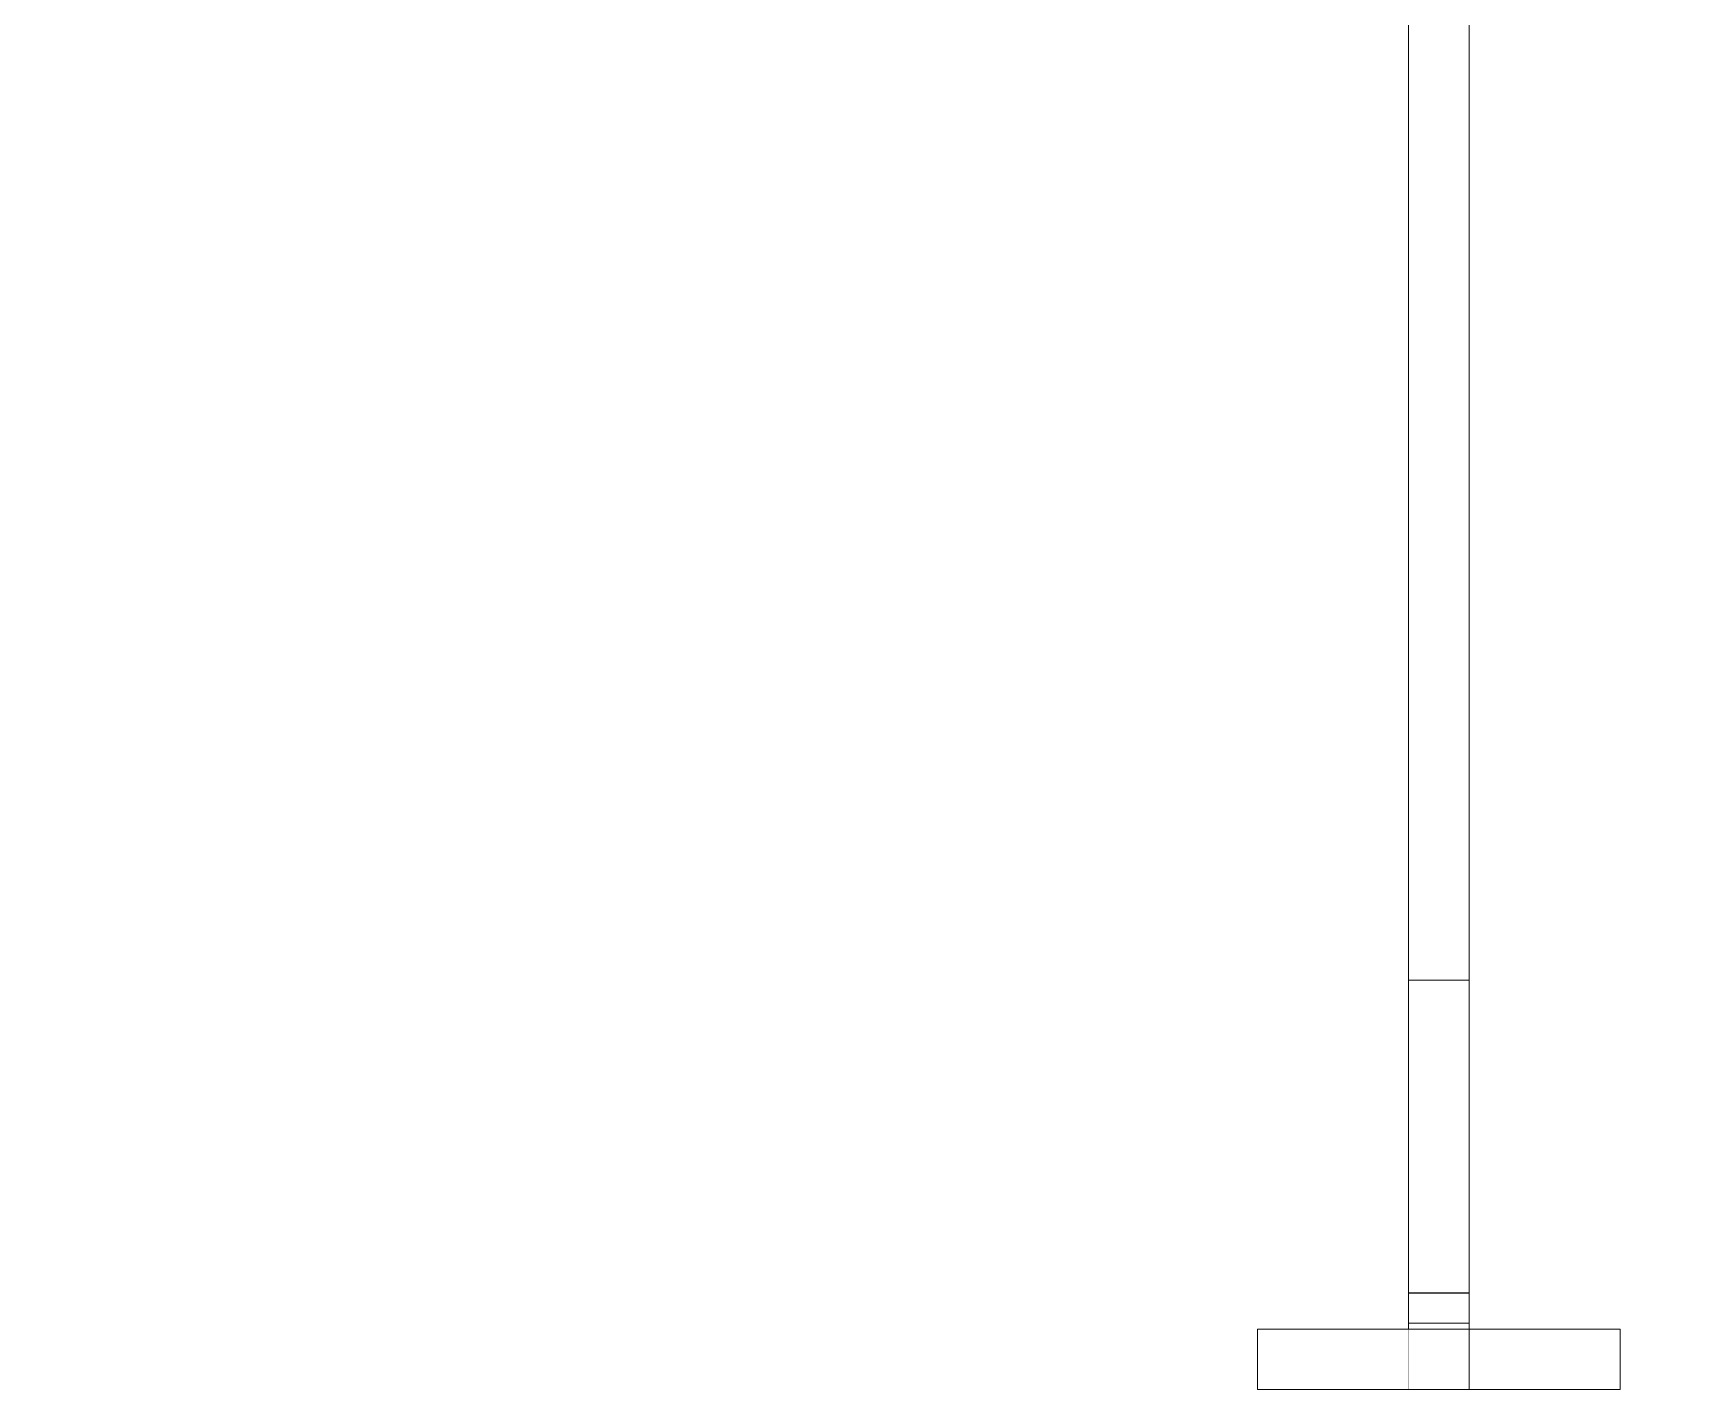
# Model space of a CAD drawing. Header units: millimetres. Extents: x -46169 to 237885, y -84465 to 18123.
# Drawn here: x 113657.2 to 113932.2, y -80952.7 to -80728 of the extents above; entities that cross this region are included whole.
import ezdxf

# ---------------------------------------------------------------- set-up
doc = ezdxf.new("R2010")
doc.units = ezdxf.units.MM
doc.header["$MEASUREMENT"] = 0
doc.linetypes.add('Wipeout_Contour', pattern=[1000, 0, -1000])
doc.layers.add('New_A-20-M_Floor_Slab', color=7, linetype='Continuous')
doc.layers.add('New_A-35-M_FFE_Fixed', color=7, linetype='Continuous')
doc.layers.add('New_A-35-M_FFE_Fixed_Pen_No__1', color=7, linetype='Continuous', lineweight=13)

# ---------------------------------------------------------------- blocks, each defined once
blk = doc.blocks.new('Section Elem_4_2', base_point=(64459.15, -84332.61))
at = {"color": 254, "linetype": 'Wipeout_Contour', "lineweight": 0, "ltscale": 25429937.22512363}
blk.add_wipeout([(110238.31, -80783.86), (110303.02, -80783.86), (110303.02, -80952.86), (110238.31, -80952.86), (110238.31, -80953.11), (121390.86, -80953.11), (121390.86, -80952.86), (121326.16, -80952.86), (121326.16, -80783.86), (121390.86, -80783.86), (121390.86, -80715.11), (121319.73, -80715.11), (121319.73, -80952.36), (121284.73, -80952.36), (121284.73, -80942.36), (121309.73, -80942.36), (121309.73, -80715.11), (121044.73, -80715.11), (121044.73, -80952.36), (121009.73, -80952.36), (121009.73, -80942.36), (121034.73, -80942.36), (121034.73, -80715.11), (120494.73, -80715.11), (120494.73, -80942.36), (120520.23, -80942.36), (120520.23, -80952.36), (120459.23, -80952.36), (120459.23, -80942.36), (120484.73, -80942.36), (120484.73, -80715.11), (119944.73, -80715.11), (119944.73, -80942.36), (119969.73, -80942.36), (119969.73, -80952.36), (119909.73, -80952.36), (119909.73, -80942.36), (119934.73, -80942.36), (119934.73, -80715.11), (119394.73, -80715.11), (119394.73, -80942.36), (119420.23, -80942.36), (119420.23, -80952.36), (119359.23, -80952.36), (119359.23, -80942.36), (119384.73, -80942.36), (119384.73, -80715.11), (118844.73, -80715.11), (118844.73, -80942.36), (118869.73, -80942.36), (118869.73, -80952.36), (118809.73, -80952.36), (118809.73, -80942.36), (118834.73, -80942.36), (118834.73, -80715.11), (118294.73, -80715.11), (118294.73, -80942.36), (118320.23, -80942.36), (118320.23, -80952.36), (118259.23, -80952.36), (118259.23, -80942.36), (118284.73, -80942.36), (118284.73, -80715.11), (117744.73, -80715.11), (117744.73, -80942.36), (117769.73, -80942.36), (117769.73, -80952.36), (117709.73, -80952.36), (117709.73, -80942.36), (117734.73, -80942.36), (117734.73, -80715.11), (117194.73, -80715.11), (117194.73, -80942.36), (117220.23, -80942.36), (117220.23, -80952.36), (117159.73, -80952.36), (117159.73, -80942.36), (117184.73, -80942.36), (117184.73, -80715.11), (116644.73, -80715.11), (116644.73, -80942.36), (116670.23, -80942.36), (116670.23, -80952.36), (116609.23, -80952.36), (116609.23, -80942.36), (116634.73, -80942.36), (116634.73, -80715.11), (116094.73, -80715.11), (116094.73, -80942.36), (116119.73, -80942.36), (116119.73, -80952.36), (116059.73, -80952.36), (116059.73, -80942.36), (116084.73, -80942.36), (116084.73, -80715.11), (115544.73, -80715.11), (115544.73, -80942.36), (115570.23, -80942.36), (115570.23, -80952.36), (115509.23, -80952.36), (115509.23, -80942.36), (115534.73, -80942.36), (115534.73, -80715.11), (114994.73, -80715.11), (114994.73, -80942.36), (115019.73, -80942.36), (115019.73, -80952.36), (114959.73, -80952.36), (114959.73, -80942.36), (114984.73, -80942.36), (114984.73, -80715.11), (114444.73, -80715.11), (114444.73, -80942.36), (114470.23, -80942.36), (114470.23, -80952.36), (114409.23, -80952.36), (114409.23, -80942.36), (114434.73, -80942.36), (114434.73, -80715.11), (113894.73, -80715.11), (113894.73, -80942.36), (113919.73, -80942.36), (113919.73, -80952.36), (113859.73, -80952.36), (113859.73, -80942.36), (113884.73, -80942.36), (113884.73, -80715.11), (113344.73, -80715.11), (113344.73, -80942.36), (113370.23, -80942.36), (113370.23, -80952.36), (113309.73, -80952.36), (113309.73, -80942.36), (113334.73, -80942.36), (113334.73, -80715.11), (112794.73, -80715.11), (112794.73, -80942.36), (112820.23, -80942.36), (112820.23, -80952.36), (112759.73, -80952.36), (112759.73, -80942.36), (112784.73, -80942.36), (112784.73, -80715.11), (112244.73, -80715.11), (112244.73, -80942.36), (112270.23, -80942.36), (112270.23, -80952.36), (112209.73, -80952.36), (112209.73, -80942.36), (112234.73, -80942.36), (112234.73, -80715.11), (111694.73, -80715.11), (111694.73, -80942.36), (111720.23, -80942.36), (111720.23, -80952.36), (111659.73, -80952.36), (111659.73, -80942.36), (111684.73, -80942.36), (111684.73, -80715.11), (111144.73, -80715.11), (111144.73, -80942.36), (111170.23, -80942.36), (111170.23, -80952.36), (111109.23, -80952.36), (111109.23, -80942.36), (111134.73, -80942.36), (111134.73, -80715.11), (110594.73, -80715.11), (110594.73, -80942.36), (110619.73, -80942.36), (110619.73, -80952.36), (110584.73, -80952.36), (110584.73, -80715.11), (110319.73, -80715.11), (110319.73, -80942.36), (110344.73, -80942.36), (110344.73, -80952.36), (110309.73, -80952.36), (110309.73, -80715.11), (110238.31, -80715.11)], dxfattribs=at).dxf.layer = 'New_A-20-M_Floor_Slab'
blk = doc.blocks.new('Section Elem_17_2', base_point=(64459.15, -84332.61))
at = {"color": 254, "linetype": 'Wipeout_Contour', "lineweight": 0, "ltscale": 558489.401111}
blk.add_wipeout([(113884.73, -80884.65), (113894.73, -80884.65), (113894.73, -80651.97), (113884.73, -80651.97)], dxfattribs=at).dxf.layer = 'New_A-35-M_FFE_Fixed'
at = {"color": 254, "linetype": 'Wipeout_Contour', "lineweight": 0, "ltscale": 558794.208612}
blk.add_wipeout([(113884.73, -80904.95), (113894.73, -80904.95), (113894.73, -80895.1), (113884.73, -80895.1)], dxfattribs=at).dxf.layer = 'New_A-35-M_FFE_Fixed'
at = {"color": 254, "linetype": 'Wipeout_Contour', "lineweight": 0, "ltscale": 558879.797425}
blk.add_wipeout([(113894.73, -80936.74), (113884.73, -80936.74), (113884.73, -80937.2), (113894.73, -80937.2)], dxfattribs=at).dxf.layer = 'New_A-35-M_FFE_Fixed'
at = {"color": 254, "linetype": 'Wipeout_Contour', "lineweight": 0, "ltscale": 558944.626711}
blk.add_wipeout([(113884.73, -80952.36), (113919.73, -80952.36), (113919.73, -80942.36), (113884.73, -80942.36)], dxfattribs=at).dxf.layer = 'New_A-35-M_FFE_Fixed'
at = {"layer": 'New_A-35-M_FFE_Fixed_Pen_No__1', "linetype": 'Continuous'}
for q in [(113919.73, -80942.36), (113894.73, -80952.36)]:
    blk.add_line((113919.73, -80952.36), q, dxfattribs=at)
at = {"color": 254, "linetype": 'Wipeout_Contour', "lineweight": 0, "ltscale": 558770.700842}
blk.add_wipeout([(113884.73, -80895.1), (113894.73, -80895.1), (113894.73, -80884.65), (113884.73, -80884.65)], dxfattribs=at).dxf.layer = 'New_A-35-M_FFE_Fixed'
at = {"color": 254, "linetype": 'Wipeout_Contour', "lineweight": 0, "ltscale": 558815.965936}
blk.add_wipeout([(113894.73, -80904.95), (113884.73, -80904.95), (113884.73, -80913.88), (113894.73, -80913.88)], dxfattribs=at).dxf.layer = 'New_A-35-M_FFE_Fixed'
at = {"color": 254, "linetype": 'Wipeout_Contour', "lineweight": 0, "ltscale": 558881.053186}
blk.add_wipeout([(113884.73, -80937.82), (113894.73, -80937.82), (113894.73, -80937.2), (113884.73, -80937.2)], dxfattribs=at).dxf.layer = 'New_A-35-M_FFE_Fixed'
at = {"color": 254, "linetype": 'Wipeout_Contour', "lineweight": 0, "ltscale": 558835.277056}
blk.add_wipeout([(113894.73, -80913.88), (113884.73, -80913.88), (113884.73, -80921.62), (113894.73, -80921.62)], dxfattribs=at).dxf.layer = 'New_A-35-M_FFE_Fixed'
at = {"color": 254, "linetype": 'Wipeout_Contour', "lineweight": 0, "ltscale": 558884.53078}
blk.add_wipeout([(113894.73, -80938.58), (113884.73, -80938.58), (113884.73, -80939.44), (113894.73, -80939.44)], dxfattribs=at).dxf.layer = 'New_A-35-M_FFE_Fixed'
at = {"color": 254, "linetype": 'Wipeout_Contour', "lineweight": 0, "ltscale": 558851.524154}
blk.add_wipeout([(113894.73, -80921.62), (113884.73, -80921.62), (113884.73, -80927.91), (113894.73, -80927.91)], dxfattribs=at).dxf.layer = 'New_A-35-M_FFE_Fixed'
at = {"color": 254, "linetype": 'Wipeout_Contour', "lineweight": 0, "ltscale": 558882.651414}
blk.add_wipeout([(113884.73, -80938.58), (113894.73, -80938.58), (113894.73, -80937.82), (113884.73, -80937.82)], dxfattribs=at).dxf.layer = 'New_A-35-M_FFE_Fixed'
at = {"color": 254, "linetype": 'Wipeout_Contour', "lineweight": 0, "ltscale": 558864.187448}
blk.add_wipeout([(113884.73, -80932.55), (113894.73, -80932.55), (113894.73, -80927.91), (113884.73, -80927.91)], dxfattribs=at).dxf.layer = 'New_A-35-M_FFE_Fixed'
at = {"color": 254, "linetype": 'Wipeout_Contour', "lineweight": 0, "ltscale": 558878.932472}
blk.add_wipeout([(113894.73, -80936.45), (113884.73, -80936.45), (113884.73, -80936.74), (113894.73, -80936.74)], dxfattribs=at).dxf.layer = 'New_A-35-M_FFE_Fixed'
at = {"color": 254, "linetype": 'Wipeout_Contour', "lineweight": 0, "ltscale": 558886.619005}
blk.add_wipeout([(113894.73, -80939.44), (113884.73, -80939.44), (113884.73, -80940.38), (113894.73, -80940.38)], dxfattribs=at).dxf.layer = 'New_A-35-M_FFE_Fixed'
at = {"color": 254, "linetype": 'Wipeout_Contour', "lineweight": 0, "ltscale": 558877.269424}
blk.add_wipeout([(113894.73, -80935.4), (113884.73, -80935.4), (113884.73, -80936.36), (113894.73, -80936.36)], dxfattribs=at).dxf.layer = 'New_A-35-M_FFE_Fixed'
at = {"color": 254, "linetype": 'Wipeout_Contour', "lineweight": 0, "ltscale": 558891.124597}
blk.add_wipeout([(113884.73, -80942.36), (113894.73, -80942.36), (113894.73, -80941.36), (113884.73, -80941.36)], dxfattribs=at).dxf.layer = 'New_A-35-M_FFE_Fixed'
at = {"color": 254, "linetype": 'Wipeout_Contour', "lineweight": 0, "ltscale": 558878.491538}
blk.add_wipeout([(113884.73, -80936.45), (113894.73, -80936.45), (113894.73, -80936.36), (113884.73, -80936.36)], dxfattribs=at).dxf.layer = 'New_A-35-M_FFE_Fixed'
at = {"color": 254, "linetype": 'Wipeout_Contour', "lineweight": 0, "ltscale": 558888.835856}
blk.add_wipeout([(113894.73, -80940.38), (113884.73, -80940.38), (113884.73, -80941.36), (113894.73, -80941.36)], dxfattribs=at).dxf.layer = 'New_A-35-M_FFE_Fixed'
at = {"layer": 'New_A-35-M_FFE_Fixed_Pen_No__1', "linetype": 'Continuous'}
for p, q in [((113884.73, -80952.36), (113884.73, -80942.36)), ((113919.73, -80942.36), (113894.73, -80942.36))]:
    blk.add_line(p, q, dxfattribs=at)
at = {"color": 254, "linetype": 'Wipeout_Contour', "lineweight": 0, "ltscale": 558872.861749}
blk.add_wipeout([(113884.73, -80932.55), (113884.73, -80935.4), (113894.73, -80935.4), (113894.73, -80932.55)], dxfattribs=at).dxf.layer = 'New_A-35-M_FFE_Fixed'
blk = doc.blocks.new('Section Elem_18_2', base_point=(64459.15, -84332.61))
at = {"layer": 'New_A-35-M_FFE_Fixed_Pen_No__1', "linetype": 'Continuous'}
for p, q in [((113884.73, -80884.65), (113884.73, -80651.97)), ((113894.73, -80884.65), (113894.73, -80651.97)), ((113884.73, -80884.65), (113894.73, -80884.65)), ((113884.73, -80895.1), (113884.73, -80884.65)), ((113894.73, -80895.1), (113894.73, -80884.65)), ((113884.73, -80904.95), (113884.73, -80895.1)), ((113894.73, -80904.95), (113894.73, -80895.1)), ((113884.73, -80913.88), (113884.73, -80904.95)), ((113894.73, -80913.88), (113894.73, -80904.95)), ((113884.73, -80921.62), (113884.73, -80913.88)), ((113894.73, -80921.62), (113894.73, -80913.88)), ((113884.73, -80927.91), (113884.73, -80921.62)), ((113894.73, -80927.91), (113894.73, -80921.62)), ((113884.73, -80932.55), (113884.73, -80927.91)), ((113894.73, -80932.55), (113894.73, -80927.91)), ((113884.73, -80935.4), (113884.73, -80932.55)), ((113894.73, -80935.4), (113894.73, -80932.55)), ((113884.73, -80936.36), (113884.73, -80935.4)), ((113884.73, -80936.45), (113884.73, -80936.36)), ((113884.73, -80936.36), (113894.73, -80936.36)), ((113884.73, -80936.74), (113884.73, -80936.45)), ((113884.73, -80937.2), (113884.73, -80936.74)), ((113884.73, -80937.82), (113884.73, -80937.2)), ((113884.73, -80938.58), (113884.73, -80937.82)), ((113894.73, -80936.36), (113894.73, -80935.4)), ((113894.73, -80936.45), (113894.73, -80936.36)), ((113894.73, -80936.74), (113894.73, -80936.45)), ((113894.73, -80937.2), (113894.73, -80936.74)), ((113894.73, -80937.82), (113894.73, -80937.2)), ((113894.73, -80938.58), (113894.73, -80937.82)), ((113884.73, -80939.44), (113884.73, -80938.58)), ((113884.73, -80940.38), (113884.73, -80939.44)), ((113894.73, -80939.44), (113894.73, -80938.58)), ((113894.73, -80940.38), (113894.73, -80939.44)), ((113894.73, -80941.36), (113894.73, -80940.38)), ((113894.73, -80942.36), (113894.73, -80941.36)), ((113894.73, -80952.36), (113894.73, -80942.36))]:
    blk.add_line(p, q, dxfattribs=at)
at = {"color": 254, "linetype": 'Wipeout_Contour', "lineweight": 0, "ltscale": 558846.815342}
blk.add_wipeout([(113859.73, -80942.36), (113859.73, -80952.36), (113884.73, -80952.36), (113884.73, -80942.36)], dxfattribs=at).dxf.layer = 'New_A-35-M_FFE_Fixed'
at = {"layer": 'New_A-35-M_FFE_Fixed_Pen_No__1', "linetype": 'Continuous'}
for p, q in [((113884.73, -80941.36), (113884.73, -80940.38)), ((113859.73, -80952.36), (113859.73, -80942.36)), ((113859.73, -80942.36), (113894.73, -80942.36)), ((113884.73, -80941.36), (113894.73, -80941.36)), ((113884.73, -80942.36), (113884.73, -80941.36)), ((113859.73, -80952.36), (113894.73, -80952.36))]:
    blk.add_line(p, q, dxfattribs=at)

msp = doc.modelspace()

# ---------------------------------------------------------------- block references
at = {"layer": 'New_A-20-M_Floor_Slab'}
msp.add_blockref('Section Elem_4_2', (64459.15, -84332.61), dxfattribs=at)

# ---------------------------------------------------------------- next in the draw order: block references
at = {"layer": 'New_A-35-M_FFE_Fixed'}
msp.add_blockref('Section Elem_17_2', (64459.15, -84332.61), dxfattribs=at)

# ---------------------------------------------------------------- next in the draw order: block references
msp.add_blockref('Section Elem_18_2', (64459.15, -84332.61), dxfattribs=at)

doc.saveas('drawing.dxf')
